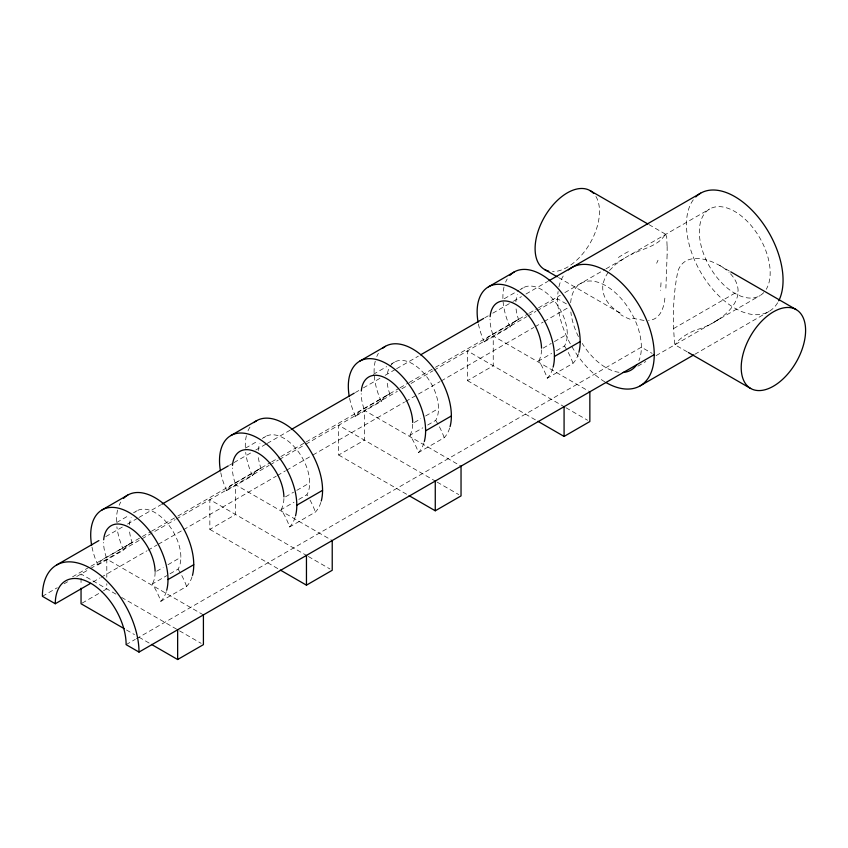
<?xml version="1.0" encoding="UTF-8"?>
<svg xmlns="http://www.w3.org/2000/svg" width="848" height="848" viewBox="0 0 848 848"><rect width="100%" height="100%" fill="white"/><g stroke="black" fill="none" stroke-linecap="round" stroke-linejoin="round"><path stroke-width="0.64" stroke-dasharray="4.24 3.18" d="M687.251 351.878L674.796 344.68C672.4 320.608 672.909 294.903 677.965 270.904C685.852 248.824 716.793 260.612 729.047 272.325M667.111 254.739L665.903 288.161M730.541 273.851C752.611 297.934 721.468 321.784 699.526 328.854C690.643 331.345 679.174 338.023 675.199 344.585M664.864 298.136C664.048 307.665 659.998 320.046 648.519 320.332M608.133 272.25L604.91 277.784L603.087 283.635A33.825 27.592 -4.6 0 0 603.087 291.701C604.953 301.634 612.86 309.181 621.404 313.855L558.302 277.434M664.864 235.119C657.232 246.81 642.106 248.591 630.658 254.866M609.458 270.523L615.796 264.205L625.4 257.644M715.299 321.434L719.295 318.996M116.727 522.485L129.055 515.361M133.528 512.775L136.888 510.835M245.538 448.115L257.866 441.002M262.339 438.416L265.7 436.476M373.226 374.392L386.667 366.633M391.151 364.046L394.511 362.107M504.284 298.729L518.838 290.323M519.962 289.677L523.322 287.737M105.777 536.614L122.96 526.693M127.539 524.053L137.842 518.107M138.987 517.439L160.738 504.878M229.437 465.223L232.871 463.231M234.016 462.573L251.199 452.662M255.778 450.012L266.081 444.066M267.226 443.409L290.122 430.18M355.386 392.507L358.821 390.525M363.4 387.875L380.572 377.964M385.162 375.314L395.465 369.368M396.61 368.71L418.361 356.149M484.77 317.809L488.204 315.827M492.783 313.177L512.245 301.941M513.39 301.284L521.414 296.652M525.993 294.012L547.744 281.451M72.525 576.852L89.697 566.93M90.842 566.273L141.224 537.187M142.369 536.519L150.382 531.897M151.527 531.23L176.723 516.686M177.868 516.029L270.607 462.489M271.752 461.821L279.766 457.199M280.911 456.531L304.951 442.656M306.107 441.988L398.846 388.448M399.991 387.79L408.005 383.158M409.149 382.501L434.335 367.958M435.48 367.29L528.23 313.749M529.375 313.092L537.388 308.46M538.533 307.803L560.284 295.242M564.863 292.592L604.836 269.526M605.97 268.858L709.702 208.979M91.987 547.119A54.654 31.556 60 0 0 97.859 564.959A50.096 28.927 60 0 1 106.382 557.486L132.14 542.614A36.432 21.03 60 0 1 129.437 530.042M220.798 472.749A54.654 31.556 60 0 0 226.67 490.6A50.096 28.927 60 0 1 235.193 483.116L260.951 468.244A36.432 21.03 60 0 1 258.248 455.673M349.609 398.38A54.654 31.556 60 0 0 355.482 416.23A50.096 28.927 60 0 1 364.004 408.747L389.762 393.875A36.432 21.03 60 0 1 387.059 381.303M478.42 324.01A54.654 31.556 60 0 0 484.293 341.861A50.096 28.927 60 0 1 492.815 334.377L518.573 319.505A36.432 21.03 60 0 1 515.817 306.075M42.4 596.314L57.282 587.717M64.151 583.753L67.586 581.77M76.755 576.481L89.347 569.209M90.492 568.542L140.863 539.455M142.008 538.798L175.218 519.623M176.363 518.965L269.102 465.425M270.247 464.757L278.261 460.135M279.405 459.468L304.602 444.924M305.746 444.267L397.341 391.384M401.92 388.744L406.499 386.094M411.079 383.455L432.84 370.894M433.985 370.226L526.725 316.686M527.869 316.028L535.883 311.396M537.028 310.739L557.645 298.835L569.453 305.651M97.859 564.959L123.628 550.087A50.096 28.927 60 0 1 132.14 542.614M226.67 490.6L252.439 475.717A50.096 28.927 60 0 1 260.951 468.244M355.482 416.23L381.25 401.358A50.096 28.927 60 0 1 389.762 393.875M484.293 341.861L510.061 326.989A50.096 28.927 60 0 1 518.573 319.505M93.068 581.929L99.937 577.965M101.082 577.308L146.884 550.861M148.029 550.204L157.187 544.914M158.332 544.246L182.373 530.371M183.518 529.714L276.257 476.163M277.402 475.505L285.426 470.873M286.571 470.216L311.757 455.673M312.901 455.005L404.496 402.122M405.641 401.464L439.995 381.632M441.14 380.975L533.88 327.423M535.024 326.766L543.038 322.145M544.183 321.477L568.234 307.601M82.161 603.098L102.322 591.459M103.445 590.812L106.806 588.872L106.806 583.7M307.22 555.843L209.848 499.631L209.848 529.375L235.617 514.503L235.617 484.759L332.225 540.536M436.031 481.473L338.659 425.261L338.659 455.016L364.428 440.133L364.428 410.39L461.036 466.167M564.842 407.114L467.471 350.892L467.471 380.646L493.239 365.774L493.239 336.02L589.848 391.797M156.721 571.213L163.155 567.492M167.989 564.704L180.868 557.263M285.532 496.843L293.578 492.19M296.8 490.335L309.679 482.894M414.343 422.474L420.778 418.753M425.611 415.965L438.49 408.535M543.155 348.104L551.2 343.461M554.422 341.596L567.301 334.165M192.051 576.799A54.654 31.556 60 0 1 186.592 586.445L160.834 601.317A50.096 28.927 60 0 0 152.311 584.007L166.802 575.633M170.024 573.778L178.069 569.135A36.432 21.03 60 0 0 169.144 525.548A36.432 21.03 60 0 0 135.108 512.097M320.862 502.429A54.654 31.556 60 0 1 315.403 512.075L289.645 526.947A50.096 28.927 60 0 0 281.123 509.637L294.002 502.196M298.835 499.408L306.881 494.766A36.432 21.03 60 0 0 297.955 451.178A36.432 21.03 60 0 0 263.919 437.727M449.673 428.07A54.654 31.556 60 0 1 444.214 437.706L418.446 452.578A50.096 28.927 60 0 0 409.934 435.268L422.813 427.827M427.646 425.039L435.692 420.396A36.432 21.03 60 0 0 419.855 369.177A36.432 21.03 60 0 0 387.07 376.173M578.484 353.701A54.654 31.556 60 0 1 573.025 363.336L547.257 378.208A50.096 28.927 60 0 0 538.745 360.898L551.624 353.468M556.458 350.68L564.503 346.026A36.432 21.03 60 0 0 555.578 302.45A36.432 21.03 60 0 0 521.541 288.988M126.129 644.65L135.288 639.36M136.433 638.703L641.364 347.182L652.101 353.372M673.566 328.589L737.972 291.405M637.834 366.156L645.816 361.555M656.066 355.63L759.797 295.74M694.819 354.294L768.913 311.513M665.5 234.493L666.687 236.645L667.111 246.673M644.035 320.459L630.658 317.883M648.921 224.593L665.903 234.398M719.295 265.233L729.619 271.19M565.976 407.761L587.569 420.237M467.471 380.646L536.805 420.672M437.165 482.13L458.757 494.596M338.659 455.016L407.994 495.041M308.354 556.5L329.946 568.966M209.848 529.375L279.183 569.411M203.414 614.906L106.806 559.129L106.806 577.234M115.9 594.119L81.048 574.001L81.048 585.639M121.582 597.405L178.409 630.212M179.543 630.87L201.135 643.335M126.5 629.99L134.461 634.59M139.008 637.208L149.237 643.113M777.658 302.747A68.317 39.443 60 0 1 710.942 287.143A68.317 39.443 60 0 1 693.664 199.312M763.719 292.624A50.096 28.927 60 0 1 703.321 253.075A50.096 28.927 60 0 1 734.718 211.438A50.096 28.927 60 0 1 766.221 289.306M604.857 381.865A68.317 39.443 60 0 1 558.09 291.511M558.917 286.815A68.317 39.443 60 0 1 564.217 274.529M618.987 372.283A50.096 28.927 60 0 1 582.226 343.408M578.442 336.624A50.096 28.927 60 0 1 570.852 312.032M570.662 302.683A50.096 28.927 60 0 1 614.143 291.659A50.096 28.927 60 0 1 638.883 360.792M595.911 196.45A45.538 26.299 -60 0 1 590.07 243.196A45.538 26.299 -60 0 1 552.514 271.614M656.67 263.24A62.529 3.71 -68.1 0 1 658.016 260.241M667.132 246.397A33.825 1.283 -88.5 0 1 667.132 254.527M661.016 282.755A62.529 13.759 -89.9 0 1 660.475 290.429M630.043 319.208A62.529 57.028 -40 0 1 620.789 314.756M618.393 257.506A62.529 45.283 -15.2 0 1 628.336 251.644M166.293 591.671A54.654 31.556 60 0 1 160.834 601.317M123.628 550.087A54.654 31.556 60 0 1 116.876 526.767M116.494 521.679A54.654 31.556 60 0 1 117.957 508.662M119.176 505.228A54.654 31.556 60 0 1 120.787 502.08M178.069 569.135A50.096 28.927 60 0 1 186.592 586.445M106.382 557.486A36.432 21.03 60 0 1 103.583 542.391M155.11 572.135A36.432 21.03 60 0 1 152.311 584.007M129.447 524.901A36.432 21.03 60 0 1 131.154 517.609M295.104 517.312A54.654 31.556 60 0 1 289.645 526.947M252.439 475.717A54.654 31.556 60 0 1 245.687 452.397M245.305 447.309A54.654 31.556 60 0 1 246.768 434.293M247.987 430.858A54.654 31.556 60 0 1 250.881 425.813M306.881 494.766A50.096 28.927 60 0 1 307.538 495.794M310.008 500.034A50.096 28.927 60 0 1 315.403 512.075M235.193 483.116A36.432 21.03 60 0 1 232.394 468.022M283.91 498.582A36.432 21.03 60 0 1 281.123 509.637M258.258 450.542A36.432 21.03 60 0 1 259.965 443.25M423.915 442.942A54.654 31.556 60 0 1 418.446 452.578M381.25 401.358A54.654 31.556 60 0 1 375.579 359.934M376.798 356.489A54.654 31.556 60 0 1 378.399 353.34M435.692 420.396A50.096 28.927 60 0 1 444.214 437.706M364.004 408.747A36.432 21.03 60 0 1 361.206 393.652M412.722 424.212A36.432 21.03 60 0 1 409.934 435.268M552.726 368.573A54.654 31.556 60 0 1 547.257 378.208M510.061 326.989A54.654 31.556 60 0 1 503.118 301.92M502.917 298.581A54.654 31.556 60 0 1 504.39 285.564M505.609 282.119A54.654 31.556 60 0 1 507.21 278.971M564.503 346.026A50.096 28.927 60 0 1 573.025 363.336M492.815 334.377A36.432 21.03 60 0 1 490.017 319.293M541.533 349.842A36.432 21.03 60 0 1 538.745 360.898M515.881 301.803A36.432 21.03 60 0 1 517.587 294.51"/><path stroke-width="1.27" d="M102.025 509.934L127.783 495.062M230.836 435.565L256.594 420.693M359.647 361.206L385.405 346.323M488.448 286.836L514.217 271.964M56.551 565.033L98.909 540.579M161.883 504.221L228.292 465.881M291.267 429.523L354.241 393.165M420.65 354.824L483.625 318.466M548.889 280.783L700.596 193.196M139.008 652.08A68.317 39.443 60 0 0 90.704 568.425A68.317 39.443 60 0 0 42.4 596.314L55.279 603.744L90.778 583.254A50.096 28.927 60 0 1 126.129 644.65L139.008 652.08L654.253 354.612M167.989 579.576L193.747 564.704M296.8 505.207L322.558 490.335M425.611 430.837L451.369 415.965M554.422 356.467L580.18 341.596M640.102 385.882L693.675 354.952M151.506 644.427L177.645 659.521L203.414 644.65L203.414 614.906M280.317 570.057L306.457 585.152L332.225 570.28L332.225 540.536M409.128 495.698L435.268 510.782L461.036 495.91L461.036 466.167M537.939 421.329L564.079 436.423L589.848 421.541L589.848 391.797M590.07 190.609L647.787 223.946M730.775 271.848L796.166 309.594A45.538 26.299 -60 0 1 781.729 380.137A45.538 26.299 -60 0 1 742.297 357.368A45.538 26.299 -60 0 1 796.166 309.594M688.375 352.524L750.628 388.479M544.533 269.484L557.147 276.777M124.232 628.686L81.048 603.744L81.048 588.226M564.079 406.669L564.079 436.423M435.268 481.039L435.268 510.782M306.457 555.408L306.457 585.152M177.645 629.778L177.645 659.521M695.742 196.948A68.317 39.443 60 0 1 759.119 218.265A68.317 39.443 60 0 1 778.718 300.849M568.446 269.918A68.317 39.443 60 0 1 649.557 327.922A68.317 39.443 60 0 1 605.949 382.501M636.837 364.576A50.096 28.927 60 0 1 623.269 372.41M55.279 603.744A50.096 28.927 60 0 1 90.704 583.297M548.762 271.159A45.538 26.299 -60 0 1 544.533 216.897A45.538 26.299 -60 0 1 593.632 193.439M91.637 545.253A54.654 31.556 60 0 1 130.083 513.082A54.654 31.556 60 0 1 166.706 590.25M123.511 498.465A54.654 31.556 60 0 1 171.434 511.365A54.654 31.556 60 0 1 192.464 575.379M103.689 539.784A36.432 21.03 60 0 1 130.115 527.975A36.432 21.03 60 0 1 155.099 571.245M220.448 470.884A54.654 31.556 60 0 1 258.894 438.713A54.654 31.556 60 0 1 295.517 515.881M253.923 422.58A54.654 31.556 60 0 1 301.432 438.363A54.654 31.556 60 0 1 321.275 501.009M232.5 465.414A36.432 21.03 60 0 1 258.926 453.606A36.432 21.03 60 0 1 283.91 496.875M349.259 396.514A54.654 31.556 60 0 1 387.706 364.343A54.654 31.556 60 0 1 424.329 441.511M382.724 348.21A54.654 31.556 60 0 1 430.243 363.993A54.654 31.556 60 0 1 450.087 426.639M361.312 391.045A36.432 21.03 60 0 1 387.737 379.236A36.432 21.03 60 0 1 412.722 422.505M478.071 322.145A54.654 31.556 60 0 1 516.517 289.974A54.654 31.556 60 0 1 553.129 367.152M509.934 275.356A54.654 31.556 60 0 1 557.857 288.267A54.654 31.556 60 0 1 578.898 352.27M490.123 316.675A36.432 21.03 60 0 1 516.549 304.877A36.432 21.03 60 0 1 541.533 348.136"/></g></svg>
